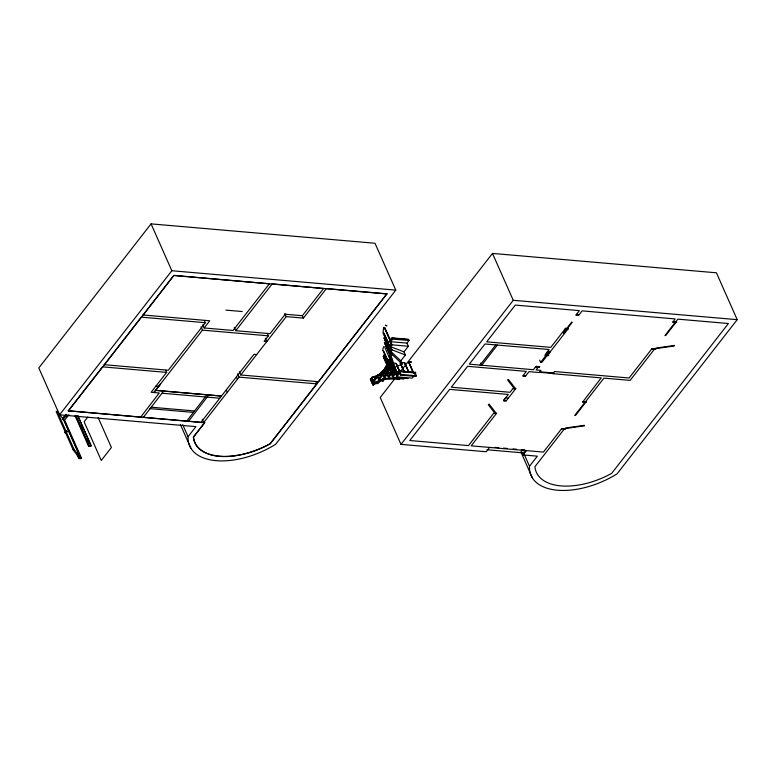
<?xml version="1.0" encoding="UTF-8"?>
<svg xmlns="http://www.w3.org/2000/svg" width="776" height="776" viewBox="0 0 776 776"><rect width="100%" height="100%" fill="white"/><g stroke="black" fill="none" stroke-linecap="round" stroke-linejoin="round"><path stroke-width="1.16" d="M382.975 333.34L383.616 327.365M390.687 369.57L391.754 364.07L390.357 360.927L392.268 359.395L390.881 356.252L392.22 354.545L390.832 351.402L392.025 349.869L390.629 346.726L392.103 344.845L408.36 346.251L406.964 343.108L390.706 341.702L392.103 344.845M387.777 363.391L388.436 360.006L391.046 358.881M387.932 363.74L388.369 361.48M388.31 363.828L388.747 361.635M390.192 363.352L387.612 363.537L382.762 371.743M390.26 363.042L390.347 363.701L389.377 361.47M382.51 350.762L383.519 346.765M383.373 351.101L387.011 358.57M383.848 352.178L389.28 364.516L383.587 351.062M389.28 364.516L389.31 363.993M584.095 425.859L584.279 425.316L565.714 428.003L565.268 428.575L584.124 425.849M383.587 370.947L387.602 363.537M385.051 369.114L387.971 364.167L390.357 363.672M379.745 380.822L383.072 381.113L384.246 379.105M389.571 370.084L390.745 368.076L389.358 364.933L391.754 364.07M389.203 366.97L387.418 366.088L379.629 374.08M380.104 374.507L387.544 366.873L389.358 367.31L389.387 366.67M63.302 419.04L66.775 414.452M155.966 386.089L158.682 386.322L160.38 384.159L153.871 392.52L202.458 330.13L268.38 335.833L267.41 333.661M188.064 436.713A63.322 34.396 -23.9 0 0 275.655 444.289L395.779 290.127L375.002 243.257L151.068 223.876L38.8 367.96L59.568 414.82L195.921 426.625L188.064 436.713L182.748 424.724M59.568 414.82L171.835 270.737L395.779 290.127M239.328 371.714L240.773 374.973L286.237 316.618L303.397 318.102L326.415 288.565L386.914 293.803L270.232 443.824A58.85 31.971 -23.9 0 1 193.476 437.179L193.399 437.004A58.85 31.971 -23.9 0 0 270.155 443.649L316.744 383.858L239.086 377.136L203.729 422.522L204.709 422.774L68.278 410.795L102.519 366.854L166.627 372.402L165.666 370.23M104.275 364.865L141.251 317.142L205.359 322.69L204.398 320.517M143.007 315.153L173.805 275.364L269.602 283.812M68.356 410.97L173.882 275.529L386.991 293.978M62.381 418.894L65.271 415.179M62.604 418.914L65.504 415.199M63.089 419.021L66.658 414.442M66.115 417.236L67.57 415.383M68.948 414.646L64.67 420.136L81.528 458.17L81.092 458.723L78.803 458.519L76.843 454.096M87.746 417.129L84.128 421.775L101.278 460.469L111.404 447.471L98.174 417.614M78.803 458.519L79.23 457.976L81.528 458.17M75.02 415.645L88.503 446.074L88.93 445.521L91.228 445.725L77.998 415.868M91.228 445.725L90.802 446.268L88.503 446.074M166.627 372.402L151.136 392.287L159.264 392.986L140.592 417.226M205.359 322.69L168.314 370.239L104.207 364.691M202.701 324.707L204.146 327.967L209.753 320.769L142.929 314.978M163.658 391.065L143.308 417.459M269.524 283.647L233.042 330.469L204.146 327.967M234.304 327.443L235.749 330.702L272.23 283.88L323.776 288.507M206.998 394.809L155.559 390.357L221.461 396.051L206.998 394.809L186.647 421.213M208.812 394.955L188.452 421.368M68.278 410.795L201.013 422.29L253.965 354.331L256.672 354.564M268.38 335.833L264.092 341.324L266.808 341.566L265.334 338.249M193.399 437.004L204.631 422.6M193.476 437.179L204.709 422.774M323.699 288.332L302.368 315.706L285.219 314.222L270.058 333.67L235.749 330.702M240.773 374.973L318.432 381.695L386.914 293.803M384.401 327.656L390.328 340.615L390.959 340.674L390.212 340.761L384.586 327.666M389.814 346.174L390.347 346.387L389.6 346.474L383.907 333.224L391.075 349.724L389.882 351.256L391.279 354.399L390.144 355.66L384.45 342.41L390.891 355.573L390.144 355.66M384.013 338.016L389.824 351.121L384.304 337.89M406.964 343.108L408.991 340.499L408.457 339.277L391.841 337.841L388.815 341.731L391.996 338.19L408.613 339.626M390.706 341.702L392.743 339.093L408.991 340.499M392.743 339.093L392.355 338.22L389.552 341.828C393.81 344.321 386.147 348.793 390.794 344.622M389.688 346.581L390.939 344.971M391.832 353.72L389.242 351.033L390.92 349.375M389.397 351.382L390.629 349.258M390.493 350.859L390.037 350.82M385.905 373.537L393.859 371.258L372.111 377.087L370.579 379.6L372.267 377.437L377.951 375.807M370.967 380.473L371.83 379.367L373.217 382.51L385.43 379.008M393.364 372.422L387.525 359.627L389.368 360.675M373.246 380.57L377.718 374.827L383.499 374.139M382.49 374.624L377.873 375.177L373.401 380.919L372.005 377.776L376.447 376.505M373.217 382.51L377.456 377.068L378.853 380.211L394.664 378.31M395.236 373.256L390.095 361.257L395.605 373.285M378.872 378.271L383.111 372.829L387.602 373.217M387.757 373.566L383.266 373.178L379.027 378.62L377.64 375.477L381.026 375.07M378.853 380.211L382.869 375.05L384.256 378.193L399.611 379.522M396.381 371.646L392.675 362.877L396.73 371.626M384.285 376.263L387.311 372.373L391.802 372.761M391.958 373.101L387.466 372.713L384.44 376.602L383.043 373.469L386.584 373.77M392.801 371.976L395.799 370.685L394.402 367.543L402.201 364.002L400.814 360.859L405.392 354.981L403.995 351.838L408.36 346.251M390.289 370.414L391.395 371.917M384.256 378.193L387.069 374.595L388.456 377.737L403.811 379.066M390.648 370.443L391.366 368.978L374.546 377M399.795 372.199L396.08 363.43L401.076 374.42L416.431 375.749L415.189 372.955L399.844 371.626M388.485 375.797L391.511 371.908L394.877 372.199M395.032 372.548L391.667 372.257L388.63 376.147L387.243 373.004L390.784 373.314M388.456 377.737L391.269 374.129L392.656 377.272L408.011 378.601M403.986 371.733L400.28 362.974L404.335 371.723M387.525 359.627L393.51 372.752L387.631 359.482M392.675 375.341L395.712 371.452L400.203 371.84M399.233 372.092L395.867 371.801L392.831 375.691L391.444 372.548L394.984 372.849M392.656 377.272L395.459 373.673L396.856 376.816L412.211 378.145L413.608 376.341M408.671 372.354L404.48 362.508L409.02 372.354M396.875 374.876L399.912 370.986L415.626 372.344L414.559 374.255M415.771 372.693L400.067 371.335L397.031 375.225L395.644 372.082L399.184 372.393M394.353 379.377L380.221 397.506L400.998 444.376L486.232 451.748L489.607 447.432M400.3 371.743L492.488 253.422L716.432 272.803L737.2 319.673L617.075 473.845A63.322 34.396 -23.9 0 1 529.484 466.26L524.178 454.27M396.856 376.816L399.659 373.217L400.513 375.138L415.868 376.467L416.431 375.749M413.695 372.984L408.68 362.053L413.346 372.975M408.855 362.062L410.834 362.033M400.513 375.138L401.076 374.42M400.998 444.376L513.256 300.293L737.2 319.673M480.072 365.089L495.786 344.922M497.397 345.058L481.683 365.234L480.713 363.052M506.388 400.581L503.673 400.338L505.574 397.904L508.29 398.136M503.702 400.397L508.328 394.45L449.634 389.368L409.776 440.516L468.471 445.599L493.565 413.395L496.281 413.627M493.982 413.433L494.409 412.88L496.708 413.075L471.187 445.831L543.423 452.088L561.766 428.546L565.626 428.604L565.287 429.235L561.485 428.905M504.109 400.426L503.682 400.979L505.981 401.173L515.972 388.349L513.683 388.145L513.256 388.698M523.383 375.7L522.956 376.244L525.255 376.447L528.999 371.636L539.213 372.519L540.901 370.356L536.1 369.939L538.748 366.544M536.041 366.311L533.393 369.706L469.276 364.157L485 343.981L549.107 349.53L545.732 353.866M565.403 329.024L565.976 328.296M576.248 315.124L576.81 314.387M536.041 367.155L536.614 366.427M540.62 362.373L549.175 351.402L550.33 351.499L541.774 362.479L540.62 362.373L539.65 360.171M566.955 329.16L568.391 328.5L548.448 354.099M538.796 367.397L539.368 366.66M486.979 449.75L523.839 452.941L525.527 450.778M521.637 451.642L523.102 454.94L526.467 450.623M529.484 466.26L537.341 456.172L523.102 454.94M564.191 429.147L534.907 466.725A58.85 31.971 -23.9 0 0 611.663 473.37L728.412 323.524L677.846 319.149L675.721 321.875M584.91 402.375L574.725 415.441L575.452 415.509L585.637 402.443M585.521 401.764L603.951 378.116L630.131 380.385L654.391 349.248M675.838 322.544L665.653 335.61L664.935 335.552L675.12 322.476L676.827 321.972L673.015 321.642M391.123 354.05L389.164 355.67L390.464 360.18M390.939 353.866L389.746 355.854L389.164 355.67M390.764 359.395L389.814 356.087L390.551 355.33M390.881 356.252L394.402 367.543M379.58 374.633L387.573 366.437L389.542 367.009M388.708 369.745L388.456 367.843L375.768 376.719M389.523 370.142L383.228 356.485L389.183 369.764L388.262 368.755L378.756 375.4M382.684 378.688L377.825 383.674L375.603 383.49M388.941 367.213L388.601 367.737M385.4 325.076L386.991 325.833L385.614 325.542M389.814 356.087L391.201 359.23L389.3 360.413M370.598 379.571L373.178 385.284L380.715 379.998M378.853 375.021L388.611 368.193L389.183 369.764M56.279 411.765L57.162 411.29L63.486 419.486L80.345 457.52L79.462 457.995L73.128 449.799L56.279 411.765L57.172 411.309M73.128 449.799L74.011 449.323L80.345 457.52M384.586 346.794L390.435 360.365M372.635 384.139L383.305 378.94M370.501 379.348L372.451 377.999M378.911 375.341L391.521 369.327M380.056 375.06L390.57 370.045M388.485 369.754L388.999 369.531M390.406 363.391L387.748 363.886M386.438 373.644L389.765 372.684M390.745 368.076L388.592 368.047M400.368 362.974L404.364 362.654M675.042 322.583L672.685 322.38L675.139 318.917L582.126 310.866L578.653 315.328L575.899 315.095L579.42 310.633L515.312 305.084L486.678 341.828L550.795 347.376L565.636 328.267L566.839 328.374M576.471 314.358L579.226 314.6M565.064 328.995L567.819 329.237M225.932 310.119L242.228 311.535M651.685 349.016L655.497 349.345L655.836 348.715L651.966 348.657L629.113 377.99L554.442 371.529L552.764 373.692L601.235 377.883L582.485 402.278L586.384 402.172L582.815 401.531M546.876 352.401L549.583 352.634M390.212 340.761L390.842 340.819M546.537 354.787L545.392 354.68L544.82 355.418L545.974 355.515M547.691 354.884L548.836 354.981L548.263 355.709L547.119 355.612M390.347 346.387L389.707 346.319L383.907 333.224M390.57 351.033L389.921 350.965L384.13 337.87M389.824 351.121L390.454 351.179M535.469 367.038L538.175 367.271M390.891 355.573L390.25 355.505L384.45 342.41M525.682 375.894L522.966 375.662L526.293 371.394L467.598 366.32L451.322 387.214L510.016 392.287L512.839 388.66L515.545 388.892M392.995 372.548L393.626 372.606M161.971 393.219L205.32 396.972M207.124 397.128L219.763 398.224M151.087 407.196L194.427 410.95M149.962 408.642L193.302 412.386M495.166 447.383L498.735 447.694M503.498 448.101L507.058 448.412M513.004 448.926L516.573 449.236M521.336 449.644L524.896 449.954M390.192 361.257L392.763 362.887L396.177 363.44L400.018 372.325M390.629 346.726L403.995 351.838M388.999 346.416L391.104 347.221M392.025 349.869L405.392 354.981M66.697 430.971L67.143 431.825L66.717 431.097M390.832 351.402L400.814 360.859M392.22 354.545L402.201 364.002M389.242 351.033L391.676 353.371M384.964 358.153L383.431 356.397M66.377 431.233L66.484 431.844M65.349 432.019L65.553 432.542M66.377 431.534L66.61 431.66M370.889 380.133L372.267 383.199M370.346 378.998L373.178 385.284M492.488 253.422L513.256 300.293M523.49 452.146L523.839 452.941M520.822 451.816L532.414 477.967M408.68 362.053L413.589 373.13M404.48 362.508L408.904 372.499M384.702 327.53L390.425 340.46M400.28 362.974L404.218 371.869M392.675 362.877L396.972 372.577M390.095 361.257L395.353 373.11M388.436 360.006L391.201 359.23M387.971 364.167L389.358 367.31M383.78 355.233L390.386 370.162M383.616 355.195L390.309 370.298M383.945 356.397L390.037 370.152M387.544 366.873L389.086 370.618M382.684 380.24L383.072 381.113M302.436 315.929L303.397 318.102M315.784 381.685L316.821 384.033M284.802 313.358L286.237 316.618M237.65 373.877L239.086 377.136M236.457 377.049L237.437 379.26M201.013 326.871L202.458 330.13M226.32 390.047L227.3 392.258M151.068 223.876L171.835 270.737M202.284 419.263L203.807 422.697M180.362 424.443L190.993 448.421M77.765 415.849L90.996 445.696M81.645 425.626L83.09 428.885M87.911 439.75L89.356 443.009M75.932 415.693L89.162 445.54M75.709 415.674L88.93 445.521M63.952 420.029L80.607 457.617M78.492 455.822L79.462 457.995M78.269 455.803L79.23 457.976M77.076 454.115L79.036 458.538M57.162 411.29L74.011 449.323M392.268 359.395L395.799 370.685M383.887 333.379L383.994 335.698M410.116 361.829C411.028 364.128 412.347 360.423 410.116 361.829M674.49 345.417L674.295 345.96L655.477 348.676L655.924 348.104L674.49 345.417M536.264 366.398L535.702 367.126L539.136 367.426L539.708 366.689L536.264 366.398M571.611 322.244L563.192 333.05L563.822 333.098L572.242 322.292L571.611 322.244M540.416 371.85L540.018 372.354L553.569 373.528L553.957 373.023L540.416 371.85M508.464 379.503L507.582 379.968L513.916 388.165L514.798 387.699L508.464 379.503M489.19 404.228L488.308 404.703L494.642 412.9L495.524 412.434L489.19 404.228M64.971 432.222L65.397 433.066L65.009 432.261"/></g></svg>
